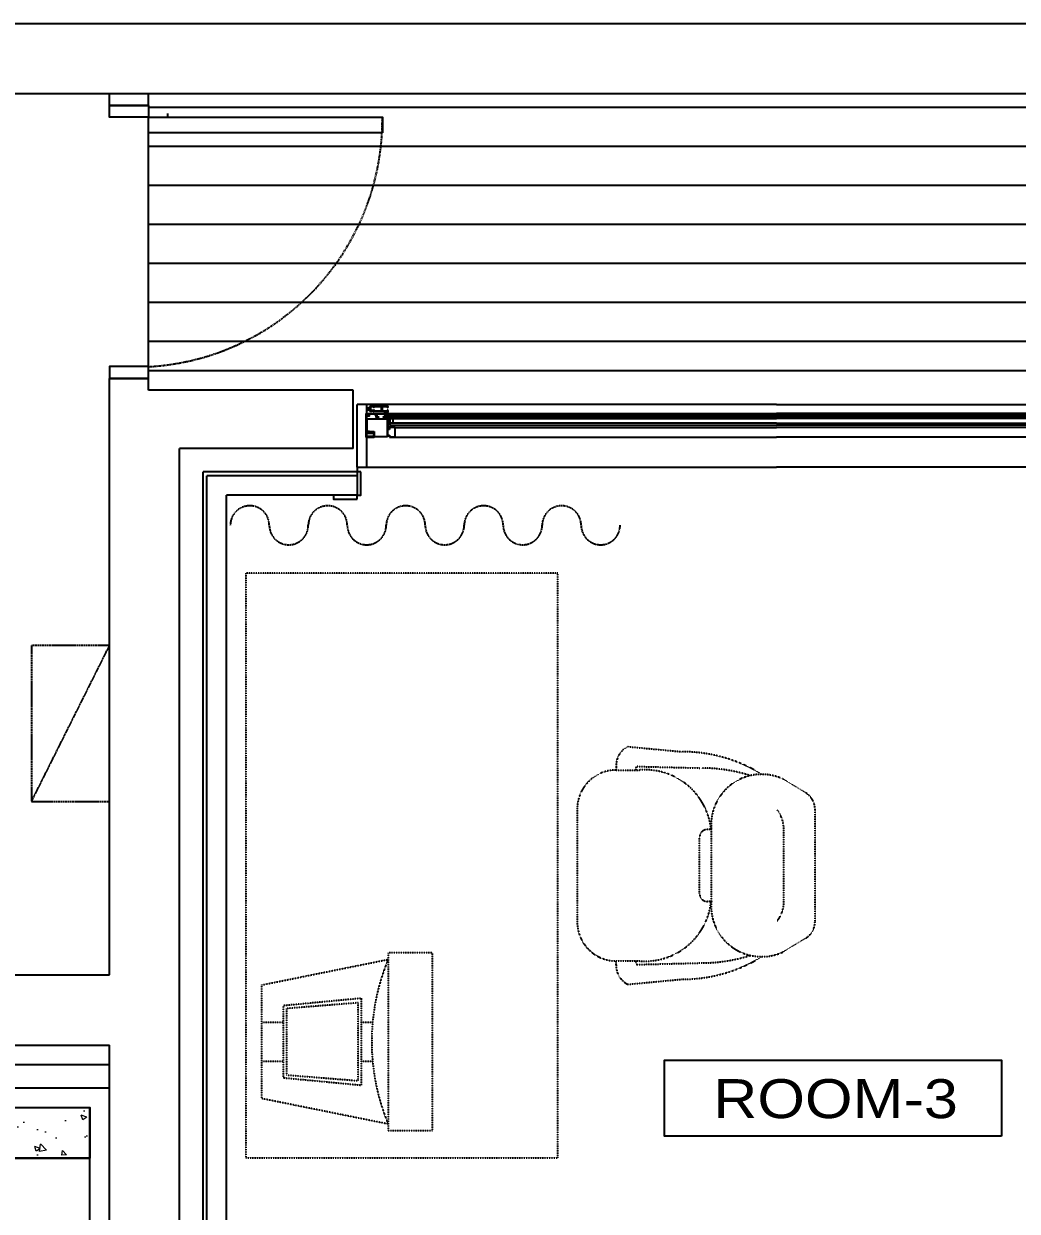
# Model space of a CAD drawing. Header units: inches. Extents: x 58 to 28157, y 27 to 25596.
# Drawn here: x 7058 to 9607, y 16747 to 19794 of the extents above; entities that cross this region are included whole.
import ezdxf
from ezdxf.enums import TextEntityAlignment as Align

# ---------------------------------------------------------------- set-up
doc = ezdxf.new("R2010")
doc.units = ezdxf.units.IN
doc.header["$MEASUREMENT"] = 0
doc.linetypes.add('ACAD_ISO10W100', pattern=[18.5, 12, -3, 0.5, -3])
doc.linetypes.add('HIDDEN', pattern=[2, 1, -1])
for name, color, linetype in [('00-데크해치15', 15, 'Continuous'), ('00-조경계획', 4, 'Continuous'), ('4', 4, 'Continuous'), ('7', 7, 'Continuous'), ('9', 9, 'Continuous'), ('CONC', 2, 'Continuous'), ('DOOR', 4, 'Continuous'), ('ele', 7, 'Continuous'), ('ETC', 1, 'HIDDEN'), ('FIN', 6, 'Continuous'), ('FUR', 11, 'HIDDEN'), ('FUR-KITC', 1, 'Continuous'), ('FURNITURE', 7, 'Continuous'), ('TEXT', 3, 'Continuous'), ('WAL', 7, 'Continuous'), ('문', 4, 'Continuous')]:
    doc.layers.add(name, color=color, linetype=linetype)
doc.layers.add('HAT', color=8, linetype='Continuous', lineweight=9)
doc.styles.add('GHS', font='Dotum.ttf')

msp = doc.modelspace()

# ---------------------------------------------------------------- hatches: boundary and pattern name
at = {"layer": 'HAT'}
h = msp.add_hatch(dxfattribs=at)
h.set_pattern_fill('AR-CONC', color=256, scale=20, style=0)
h.set_pattern_definition([(130, (285957.92, -81566.21), (-143.452037, -12.550427), [15, -165]), (185, (285957.92, -81566.21), (27.75027, 150.43843), [12, -132]), (79.5486, (285945.97, -81567.26), (-115.701876, 137.88791), [12.74804, -140.22842]), (133.8158, (285957.92, -81526.21), (-213.44821, -33.1038), [22.5, -247.5]), (83.3644, (285940.14, -81528.97), (-186.93254, 194.82357), [19.12206, -210.3426]), (188.8158, (285957.92, -81526.2), (-186.93239, 194.82372), [18, -198]), (159, (285937.92, -81536.21), (-119.38141, -80.52378), [15, -165]), (214, (285937.92, -81536.21), (-48.66307, 145.03001), [12, -132]), (108.5486, (285927.97, -81542.92), (-168.044526, 64.5061), [12.74804, -140.22842]), (142.5, (285957.923, -81566.21), (-2.431971, 66.578771), [0, -130.4, 0, -134, 0, -132.5]), (172.5, (285957.92, -81566.21), (-52.613907, 78.882342), [0, -76.4, 0, -127.4, 0, -50.5]), (212.5, (286002.523, -81566.21), (-106.764487, -4.510974), [0, -50, 0, -156, 0, -207]), (222.5, (286022.52, -81566.21), (-116.637234, 20.020996), [0, -65, 0, -103.6, 0, -147])])
h.paths.add_polyline_path([(6753.2, 16883.3, -0.269114), (6738.1, 16909.3, -1), (6798.1, 16909.3, -0.269114), (6783, 16883.3), (7228.1, 16883.3), (7228.1, 17013.3), (5708.1, 17013.3), (5708.1, 16883.3), (6083.2, 16883.3, -0.269114), (6068.1, 16909.3, -1), (6128.1, 16909.3, -0.269114), (6113, 16883.3)])

# ---------------------------------------------------------------- linework, layer by layer
at = {"layer": '00-데크해치15', "color": 8}
for p, q in [((15388.1, 19579.2), (7378.1, 19579.2)), ((7428.1, 19554.2), (7428.1, 19564.2)), ((15388.1, 19479.2), (7378.1, 19479.2)), ((15388.1, 19379.2), (7378.1, 19379.2)), ((15388.1, 19279.2), (7378.1, 19279.2)), ((15388.1, 19179.2), (7378.1, 19179.2)), ((15388.1, 19079.2), (7378.1, 19079.2)), ((15388.1, 18979.2), (7378.1, 18979.2))]:
    msp.add_line(p, q, dxfattribs=at)
at = {"layer": '00-조경계획'}
msp.add_line((7378.1, 18894.2), (7378.1, 19554.2), dxfattribs=at)
at = {"layer": '4'}
msp.add_line((9648.1, 19794.2), (5798.1, 19794.2), dxfattribs=at)
at = {"layer": '7'}
msp.add_lwpolyline([(9566.8, 16940), (8701.6, 16940), (8701.6, 17135), (8701.6, 17135), (9566.8, 17135)], close=True, dxfattribs=at)
at = {"layer": '9'}
for p, q in [((7913.1, 18644.2), (7518.1, 18644.2)), ((7518.1, 15403.3), (7518.1, 18644.2)), ((7913.1, 18634.2), (7528.1, 18634.2)), ((7528.1, 15403.3), (7528.1, 18634.2))]:
    msp.add_line(p, q, dxfattribs=at)
at = {"layer": 'CONC', "linetype": 'Continuous'}
for p, q in [((7278.1, 19584.2), (7278.1, 19614.2)), ((7378.1, 19584.2), (7378.1, 19614.2)), ((7378.1, 19584.2), (7278.1, 19584.2)), ((7278.1, 17353.3), (7278.1, 18884.2)), ((7378.1, 18884.2), (7278.1, 18884.2)), ((7378.1, 18854.2), (7378.1, 18884.2)), ((7903.1, 18854.2), (7378.1, 18854.2)), ((7903.1, 18704.2), (7903.1, 18854.2)), ((7903.1, 18704.2), (7903.1, 18854.2)), ((7903.1, 18704.2), (7458.1, 18704.2)), ((7458.1, 15403.3), (7458.1, 18704.2)), ((5798.1, 17353.3), (7278.1, 17353.3)), ((4648.1, 17173.3), (7278.1, 17173.3)), ((7278.1, 15223.3), (7278.1, 17173.3))]:
    msp.add_line(p, q, dxfattribs=at)
at = {"layer": 'CONC'}
msp.add_line((7318.1, 19584.2), (7338.1, 19584.2), dxfattribs=at)
at = {"layer": 'CONC', "color": 3, "linetype": 'Continuous'}
msp.add_line((7378.1, 18904.2), (15388.1, 18904.2), dxfattribs=at)
at = {"layer": 'DOOR', "color": 4}
for points in [[(7378.1, 19584.2), (7378.1, 19554.2), (7278.1, 19554.2), (7278.1, 19584.2)], [(7978.1, 19514.2), (7378.1, 19514.2), (7378.1, 19554.2), (7978.1, 19554.2)], [(7378.1, 18884.2), (7378.1, 18914.2), (7278.1, 18914.2), (7278.1, 18884.2)], [(7923.1, 18644.2), (7913.1, 18644.2), (7913.1, 18584.2), (7923.1, 18584.2)], [(7913.1, 18574.2), (7913.1, 18584.2), (7853.1, 18584.2), (7853.1, 18574.2)]]:
    msp.add_lwpolyline(points, close=True, dxfattribs=at)
at = {"layer": 'DOOR', "color": 1, "linetype": 'ACAD_ISO10W100', "ltscale": 0.2}
msp.add_arc((7342.8, 19548.5), 635.3, 273.1812, 0.514, dxfattribs=at)
at = {"layer": 'ele'}
msp.add_lwpolyline([(5618.1, 17013.3), (7228.1, 17013.3), (7228.1, 16883.3), (5618.1, 16883.3)], close=True, dxfattribs=at)
at = {"layer": 'ETC', "linetype": 'Continuous'}
msp.add_line((9828.1, 19614.2), (5798.1, 19614.2), dxfattribs=at)
at = {"layer": 'ETC', "color": 1}
msp.add_lwpolyline([(7588.1, 18507.2, -1), (7688.1, 18507.2, 1), (7788.1, 18507.2, -1), (7888.1, 18507.2, 1), (7988.1, 18507.2, -1), (8088.1, 18507.2, 1), (8188.1, 18507.2, -1), (8288.1, 18507.2, 1), (8388.1, 18507.2, -1), (8488.1, 18507.2, 1), (8588.1, 18507.2, 1)], format="xyb", dxfattribs=at)
at = {"layer": 'FIN'}
for p, q in [((7913.1, 18656.2), (7913.1, 18584.2)), ((7913.1, 18584.2), (7578.1, 18584.2)), ((7578.1, 15453.3), (7578.1, 18584.2)), ((4808.1, 17013.3), (7228.1, 17013.3)), ((7228.1, 15373.3), (7228.1, 17013.3))]:
    msp.add_line(p, q, dxfattribs=at)
at = {"layer": 'FUR', "color": 1, "ltscale": 0.5}
for p, q in [((8608.1, 17939.2), (8746.1, 17926.2)), ((8578.1, 17889.2), (8578.1, 17879.2)), ((8632, 17888.3), (8792.2, 17884.3)), ((8578.1, 17879.2), (8638.1, 17879.2)), ((8628.1, 17883.4), (8628.1, 17879.2)), ((9007, 17855.5), (9064.1, 17820.8)), ((8478.1, 17779.2), (8478.1, 17489.2)), ((9088.1, 17490.3), (9088.1, 17778)), ((8792.1, 17561.8), (8792.1, 17706.5)), ((8822.1, 17726.5), (8812.1, 17726.5)), ((8822.1, 17541.8), (8822.1, 17726.5)), ((9008.1, 17545.2), (9008.1, 17723.2)), ((8822.1, 17541.8), (8812.1, 17541.8)), ((9007, 17412.8), (9064.1, 17447.5)), ((8578.1, 17379.2), (8578.1, 17389.2)), ((8578.1, 17389.2), (8638.1, 17389.2)), ((8628.1, 17384.9), (8628.1, 17389.2)), ((8632, 17380), (8792.2, 17384)), ((8608.1, 17329.2), (8746.1, 17342.2)), ((7669.3, 17231.7), (7723.5, 17231.7)), ((7925, 17231.7), (7953.8, 17231.7)), ((7669.3, 17132.2), (7723.5, 17132.2)), ((7925, 17132.2), (7953.8, 17132.2))]:
    msp.add_line(p, q, dxfattribs=at)
for points in [[(7628.1, 18384.2), (7628.1, 16884.2), (8428.1, 16884.2), (8428.1, 18384.2)], [(7993.1, 17409.9), (7993.1, 16953.9), (8107.1, 16953.9), (8107.1, 17409.9)], [(7925, 17293.4), (7723.5, 17274.3), (7723.5, 17089.6), (7925, 17070.4)], [(7915.9, 17281.8), (7732.6, 17267.1), (7732.6, 17096.7), (7915.9, 17082)]]:
    msp.add_lwpolyline(points, close=True, dxfattribs=at)
msp.add_lwpolyline([(7993.1, 16970.6), (7669.3, 17036), (7669.3, 17327.8), (7993.1, 17393.2)], dxfattribs=at)
for centre, radius, start, end in [((8630.8, 17891.5), 52.8, 115.4922, 182.5802), ((8747.5, 17537.3), 388.8, 58.2888, 90.2074), ((8633.1, 17883.4), 5, 88.2759, 180), ((8578.1, 17779.2), 100, 90, 180), ((8651.7, 17709), 170.7, 5.8834, 94.5751), ((8796.8, 17470.2), 414, 72.4, 90.0981), ((8951.2, 17738.5), 129.6, 64.5277, 185.2851), ((9038.1, 17778), 50, 0, 58.6894), ((8926.2, 17726.7), 81.9, 357.541, 37.3766), ((8812.1, 17706.5), 20, 90, 180), ((8812.1, 17561.8), 20, 180, 270), ((8651.7, 17559.3), 170.7, 265.4249, 354.1166), ((8951.2, 17529.8), 129.6, 174.7149, 295.4723), ((8926.2, 17541.6), 81.9, 322.6234, 2.459), ((8578.1, 17489.2), 100, 180, 270), ((9038.1, 17490.3), 50, 301.3106, 0), ((8747.5, 17731), 388.8, 269.7926, 301.7112), ((8796.8, 17798.1), 414, 269.9019, 287.6), ((8499.7, 17181.9), 548.9, 157.3547, 202.6453), ((8630.8, 17376.8), 52.8, 177.4198, 244.5078), ((8633.1, 17384.9), 5, 180, 271.7241)]:
    msp.add_arc(centre, radius, start, end, dxfattribs=at)
at = {"layer": 'FUR-KITC', "color": 4}
msp.add_line((5618.1, 16883.3), (7228.1, 16883.3), dxfattribs=at)
at = {"layer": 'FURNITURE', "linetype": 'HIDDEN'}
msp.add_line((7078.1, 17798.3), (7278.1, 18198.3), dxfattribs=at)
msp.add_lwpolyline([(7278.1, 18198.3), (7078.1, 18198.3), (7078.1, 17798.3), (7278.1, 17798.3)], close=True, dxfattribs=at)
at = {"layer": 'WAL'}
for p, q in [((4758.1, 17123.3), (7278.1, 17123.3)), ((4758.1, 17063.3), (7278.1, 17063.3))]:
    msp.add_line(p, q, dxfattribs=at)
at = {"layer": '문', "color": 7}
for p, q in [((8989.2, 18817.2), (7913.1, 18817.2)), ((7938.1, 18817.2), (7913.1, 18817.2)), ((7913.1, 18656.2), (7913.1, 18817.2)), ((7937.6, 18817.2), (7933.6, 18817.2)), ((7938.1, 18656.2), (7938.1, 18817.2)), ((8989.2, 18817.2), (10532.1, 18817.2)), ((7913.1, 18656.2), (7938.1, 18656.2)), ((7938.1, 18656.2), (8989.2, 18656.2)), ((10503.1, 18656.2), (8989.2, 18656.2))]:
    msp.add_line(p, q, dxfattribs=at)
at = {"layer": '문', "color": 8}
for p, q in [((7941.1, 18802.7), (7941.1, 18807.7)), ((7946.1, 18802.2), (7941.6, 18802.2)), ((7942.4, 18806.2), (7942.4, 18804)), ((7943.1, 18806.2), (7942.4, 18806.2)), ((7942.9, 18803.5), (7946.1, 18803.5)), ((7943.1, 18807.7), (7943.1, 18806.2)), ((7945.9, 18806.2), (7945.9, 18808)), ((7946.6, 18806.2), (7945.9, 18806.2)), ((7946.6, 18808.7), (7946.6, 18812.3)), ((7946.6, 18804), (7946.6, 18806.2)), ((7946.6, 18799.7), (7946.6, 18801.7)), ((7947.1, 18812.8), (7992.1, 18812.8)), ((7947.9, 18811), (7947.9, 18803.4)), ((7955.2, 18811.5), (7948.4, 18811.5)), ((7948.4, 18802.9), (7956.5, 18802.9)), ((7955.5, 18801.6), (7949.5, 18801.6)), ((7955.7, 18810.5), (7955.7, 18811)), ((7956.5, 18810), (7956.2, 18810)), ((7957, 18811), (7957, 18810.5)), ((7957, 18802.4), (7957, 18801)), ((7975.8, 18811.5), (7957.5, 18811.5)), ((7976.3, 18801), (7976.3, 18811)), ((7977.6, 18811), (7977.6, 18801)), ((7990.3, 18811.5), (7978.1, 18811.5)), ((7990.8, 18810), (7990.8, 18811)), ((7990.8, 18801), (7990.8, 18802)), ((7991.6, 18809.5), (7991.3, 18809.5)), ((7991.3, 18802.5), (7991.6, 18802.5)), ((7992.1, 18811), (7992.1, 18810)), ((7992.1, 18802), (7992.1, 18800.5)), ((7992.6, 18812.3), (7992.6, 18811.5)), ((7936.1, 18792.7), (7936.1, 18733.7)), ((7938.1, 18794.2), (7937.6, 18794.2)), ((7938.1, 18789.5), (7938.1, 18794.2)), ((7938.1, 18789.2), (7938.1, 18794.2)), ((7938.1, 18794.2), (8011.1, 18794.2)), ((7943.6, 18789.2), (7938.1, 18789.2)), ((7938.1, 18748.5), (7938.1, 18787.4)), ((7991.1, 18779.2), (7938.1, 18779.2)), ((7938.1, 18779.2), (7938.1, 18748.2)), ((7943.5, 18789.2), (7938.4, 18789.2)), ((7938.4, 18787.7), (7945, 18787.7)), ((7939.6, 18792.7), (7939.6, 18790.7)), ((7962.1, 18792.7), (7939.6, 18792.7)), ((7939.6, 18790.7), (7943.6, 18790.7)), ((7943.6, 18790.7), (7943.6, 18789.2)), ((7943.8, 18790.3), (7943.8, 18789.5)), ((7945, 18790.6), (7944.1, 18790.6)), ((7945.3, 18788), (7945.3, 18790.3)), ((7950, 18799.2), (7947.1, 18799.2)), ((7949, 18801.1), (7949, 18800.7)), ((7949.5, 18800.2), (7950, 18800.2)), ((7955, 18800.2), (7955.5, 18800.2)), ((7983.1, 18799.2), (7955, 18799.2)), ((7956, 18800.7), (7956, 18801.1)), ((7957.5, 18800.5), (7975.8, 18800.5)), ((7960.6, 18789.2), (7960.6, 18790.7)), ((7960.6, 18790.7), (7962.1, 18790.7)), ((7962.1, 18789.2), (7960.6, 18789.2)), ((7962.1, 18790.7), (7962.1, 18792.7)), ((7962.1, 18784.7), (7962.1, 18789.2)), ((7968.1, 18783.7), (7963.1, 18783.7)), ((7963.6, 18792.7), (7963.6, 18785.3)), ((7985.6, 18792.7), (7963.6, 18792.7)), ((7963.6, 18785.3), (7966.6, 18785.3)), ((7966.6, 18785.7), (7968.1, 18785.7)), ((7966.6, 18785.3), (7966.6, 18785.7)), ((7968.6, 18785.2), (7968.6, 18784.2)), ((7978.1, 18800.5), (7990.3, 18800.5)), ((7980.6, 18784.2), (7980.6, 18785.2)), ((7981.1, 18785.7), (7982.6, 18785.7)), ((7985.6, 18783.7), (7981.1, 18783.7)), ((7982.6, 18785.7), (7982.6, 18785.3)), ((7982.6, 18785.3), (7985.1, 18785.3)), ((7983.6, 18797.7), (7983.6, 18798.7)), ((7985.6, 18797.2), (7984.1, 18797.2)), ((7991.6, 18799.2), (7984.6, 18799.2)), ((7984.6, 18799.2), (7984.6, 18798.2)), ((7984.6, 18798.2), (7985.6, 18798.2)), ((7985.6, 18785.8), (7985.6, 18792.7)), ((7985.6, 18780.2), (7985.6, 18783.7)), ((7990.6, 18779.2), (7986.6, 18779.2)), ((7987.1, 18792.7), (7987.1, 18790.7)), ((8009.6, 18792.7), (7987.1, 18792.7)), ((7987.1, 18790.7), (7988.6, 18790.7)), ((7988.6, 18789.2), (7987.1, 18789.2)), ((7987.1, 18789.2), (7987.1, 18780.7)), ((7987.1, 18780.7), (7990.6, 18780.7)), ((7988.3, 18781.8), (7988.3, 18780.7)), ((7988.3, 18780.7), (7992.1, 18780.7)), ((7988.6, 18790.7), (7988.6, 18789.2)), ((7991.4, 18783), (7988.7, 18782.3)), ((7990.6, 18798.2), (7991.6, 18798.2)), ((7992.1, 18797.2), (7990.6, 18797.2)), ((7991.1, 18780.2), (7991.1, 18779.7)), ((7991.1, 18735.2), (7991.1, 18779.2)), ((7991.1, 18778.2), (7991.1, 18758.7)), ((7991.6, 18798.2), (7991.6, 18799.2)), ((7992.1, 18778.7), (7991.6, 18778.7)), ((7992.1, 18800.5), (7992.6, 18800.5)), ((7996.1, 18792.7), (7992.1, 18788.7)), ((7992.1, 18788.7), (7992.1, 18783.9)), ((7992.1, 18780.7), (7992.1, 18778.7)), ((7992.6, 18800.5), (7992.6, 18797.7)), ((7993.1, 18775.7), (7996.1, 18778.7)), ((7993.1, 18772.7), (7993.1, 18775.7)), ((7996.1, 18769.7), (7993.1, 18772.7)), ((8006.3, 18792.7), (7996.1, 18792.7)), ((7996.1, 18789.7), (7996.9, 18790.7)), ((7996.1, 18778.7), (7996.1, 18789.7)), ((7996.9, 18790.7), (8000.8, 18790.7)), ((7997.3, 18786.2), (7997.3, 18764.2)), ((7997.3, 18786.2), (8989.2, 18786.2)), ((7997.3, 18781.2), (8989.2, 18781.2)), ((8000.8, 18790.7), (8001.1, 18791)), ((8001.1, 18791), (8006.8, 18791)), ((8005.3, 18781.2), (8005.3, 18769.2)), ((8005.6, 18789.2), (8005.6, 18790.7)), ((8005.6, 18790.7), (8009.6, 18790.7)), ((8011.1, 18789.2), (8005.6, 18789.2)), ((8007.1, 18791.3), (8007.1, 18791.8)), ((8009.6, 18790.7), (8009.6, 18792.7)), ((8011.1, 18794.2), (8989.2, 18794.2)), ((8011.1, 18794.2), (8011.1, 18789.2)), ((8011.1, 18789.2), (8989.2, 18789.2)), ((9647.6, 18794.2), (8989.2, 18794.2)), ((9647.6, 18789.2), (8989.2, 18789.2)), ((9661.4, 18786.2), (8989.2, 18786.2)), ((9661.4, 18781.2), (8989.2, 18781.2)), ((7938.1, 18748.2), (7957.1, 18748.2)), ((7938.1, 18735.5), (7938.1, 18745.9)), ((7938.2, 18743.6), (7940.2, 18745.6)), ((7944.3, 18748.2), (7938.4, 18748.2)), ((7938.4, 18746.2), (7942.3, 18746.2)), ((7957.1, 18742.8), (7938.6, 18742.8)), ((7940.6, 18745.8), (7941.6, 18745.8)), ((7943.1, 18744.4), (7945.6, 18744.4)), ((7946.6, 18748.2), (7957.1, 18748.2)), ((7946.6, 18745.4), (7946.6, 18748.2)), ((7957.1, 18748.2), (7957.1, 18742.8)), ((7957.1, 18748.2), (7957.1, 18735.2)), ((7991.1, 18753.2), (7991.1, 18738.2)), ((7996.1, 18753.2), (7991.1, 18753.2)), ((7991.6, 18758.2), (7995.6, 18758.2)), ((7993.1, 18765.7), (7996.1, 18768.7)), ((7993.1, 18762.7), (7993.1, 18765.7)), ((7996.1, 18759.7), (7993.1, 18762.7)), ((7996.1, 18768.7), (7996.1, 18769.7)), ((7996.1, 18758.7), (7996.1, 18759.7)), ((8011.1, 18758.2), (7996.1, 18758.2)), ((7996.1, 18758.2), (7996.1, 18753.2)), ((8989.2, 18769.2), (7997.3, 18769.2)), ((7997.3, 18764.2), (8989.2, 18764.2)), ((8011.1, 18758.2), (8989.2, 18758.2)), ((8011.1, 18733.2), (8011.1, 18758.2)), ((8989.2, 18769.2), (9661.4, 18769.2)), ((9661.4, 18764.2), (8989.2, 18764.2)), ((9647.6, 18758.2), (8989.2, 18758.2)), ((7936.6, 18733.2), (7956.8, 18733.2)), ((7954.8, 18735.2), (7938.4, 18735.2)), ((7955.1, 18737.9), (7955.1, 18735.5)), ((7956.8, 18738.2), (7955.4, 18738.2)), ((7957.1, 18735.2), (7991.1, 18735.2)), ((7968.1, 18735.2), (7991.1, 18735.2)), ((7991.1, 18738.2), (7996.1, 18738.2)), ((7991.1, 18735.2), (7991.1, 18734.2)), ((7996.1, 18738.2), (7996.1, 18733.2)), ((8011.1, 18733.2), (7996.1, 18733.2)), ((7996.1, 18733.2), (8011.1, 18733.2)), ((8011.1, 18733.2), (8989.2, 18733.2)), ((9647.6, 18733.2), (8989.2, 18733.2))]:
    msp.add_line(p, q, dxfattribs=at)
at = {"layer": '문', "color": 8, "linetype": 'Continuous'}
msp.add_line((7991.1, 18735.5), (7990.8, 18735.2), dxfattribs=at)
at = {"layer": '문', "color": 8}
for centre, radius, start, end in [((7942.1, 18807.7), 1, 0, 180), ((7941.6, 18802.7), 0.5, 180, 270), ((7942.9, 18804), 0.5, 180, 270), ((7946.6, 18808), 0.7, 90, 180), ((7946.1, 18804), 0.5, 270, 0), ((7946.1, 18801.7), 0.5, 0, 90), ((7947.1, 18812.3), 0.5, 90, 180), ((7948.4, 18811), 0.5, 90, 180), ((7948.4, 18803.4), 0.5, 180, 270), ((7949.5, 18801.1), 0.5, 90, 180), ((7955.2, 18811), 0.5, 0, 90), ((7955.5, 18801.1), 0.5, 0, 90), ((7956.2, 18810.5), 0.5, 180, 270), ((7956.5, 18810.5), 0.5, 270, 0), ((7956.5, 18802.4), 0.5, 0, 90), ((7957.5, 18811), 0.5, 90, 180), ((7975.8, 18811), 0.5, 0, 90), ((7978.1, 18811), 0.5, 90, 180), ((7990.3, 18811), 0.5, 0, 90), ((7991.3, 18810), 0.5, 180, 270), ((7991.3, 18802), 0.5, 90, 180), ((7991.6, 18810), 0.5, 270, 0), ((7991.6, 18802), 0.5, 0, 90), ((7992.1, 18812.3), 0.5, 0, 90), ((7992.6, 18811), 0.5, 90, 180), ((7937.6, 18792.7), 1.5, 90, 180), ((7938.4, 18789.5), 0.3, 180, 270), ((7938.4, 18787.4), 0.3, 90, 180), ((7943.5, 18789.5), 0.3, 270, 0), ((7944.1, 18790.3), 0.3, 90, 180), ((7945, 18790.3), 0.3, 0, 90), ((7945, 18788), 0.3, 270, 0), ((7947.1, 18799.7), 0.5, 180, 270), ((7949.5, 18800.7), 0.5, 180, 270), ((7950, 18799.7), 0.5, 0, 90), ((7950, 18799.7), 0.5, 270, 0), ((7955, 18799.7), 0.5, 90, 180), ((7955, 18799.7), 0.5, 180, 270), ((7955.5, 18800.7), 0.5, 270, 0), ((7957.5, 18801), 0.5, 180, 270), ((7963.1, 18784.7), 1, 180, 270), ((7968.1, 18785.2), 0.5, 0, 90), ((7968.1, 18784.2), 0.5, 270, 0), ((7975.8, 18801), 0.5, 270, 0), ((7978.1, 18801), 0.5, 180, 270), ((7981.1, 18785.2), 0.5, 90, 180), ((7981.1, 18784.2), 0.5, 180, 270), ((7983.1, 18798.7), 0.5, 0, 90), ((7984.1, 18797.7), 0.5, 180, 270), ((7985.1, 18785.8), 0.5, 270, 0), ((7985.6, 18797.7), 0.5, 270, 90), ((7986.6, 18780.2), 1, 180, 270), ((7988.8, 18781.8), 0.5, 104.7436, 180), ((7990.6, 18797.7), 0.5, 90, 270), ((7990.3, 18801), 0.5, 270, 0), ((7990.6, 18780.2), 0.5, 0, 90), ((7990.6, 18779.7), 0.5, 270, 0), ((7991.6, 18778.2), 0.5, 90, 180), ((7991.1, 18783.9), 1, 284.7436, 0), ((7992.1, 18797.7), 0.5, 270, 0), ((8006.3, 18791.8), 0.85, 0, 90), ((8006.8, 18791.3), 0.3, 270, 0), ((7938.4, 18748.5), 0.3, 180, 270), ((7938.4, 18745.9), 0.3, 90, 180), ((7938.6, 18743.3), 0.5, 135, 270), ((7940.6, 18745.3), 0.5, 90, 135), ((7941.6, 18745.3), 0.5, 3.8226, 90), ((7943.1, 18745.4), 1, 183.8226, 270), ((7942.3, 18745.9), 0.3, 13.7741, 90), ((7944.3, 18746.4), 1.8, 193.7741, 90), ((7945.6, 18745.4), 1, 270, 0), ((7991.6, 18758.7), 0.5, 180, 270), ((7995.6, 18758.7), 0.5, 270, 0), ((7936.6, 18733.7), 0.5, 180, 270), ((7938.4, 18735.5), 0.3, 180, 270), ((7954.8, 18735.5), 0.3, 270, 0), ((7955.4, 18737.9), 0.3, 90, 180), ((7956.8, 18737.9), 0.3, 0, 90), ((7956.8, 18733.5), 0.3, 270, 0)]:
    msp.add_arc(centre, radius, start, end, dxfattribs=at)

# ---------------------------------------------------------------- texts
at = {"layer": 'TEXT', "style": 'GHS', "width": 1.2}
msp.add_text('ROOM-3', height=100, dxfattribs=at).set_placement((9140.7, 17035.9), align=Align.MIDDLE)

doc.saveas('drawing.dxf')
